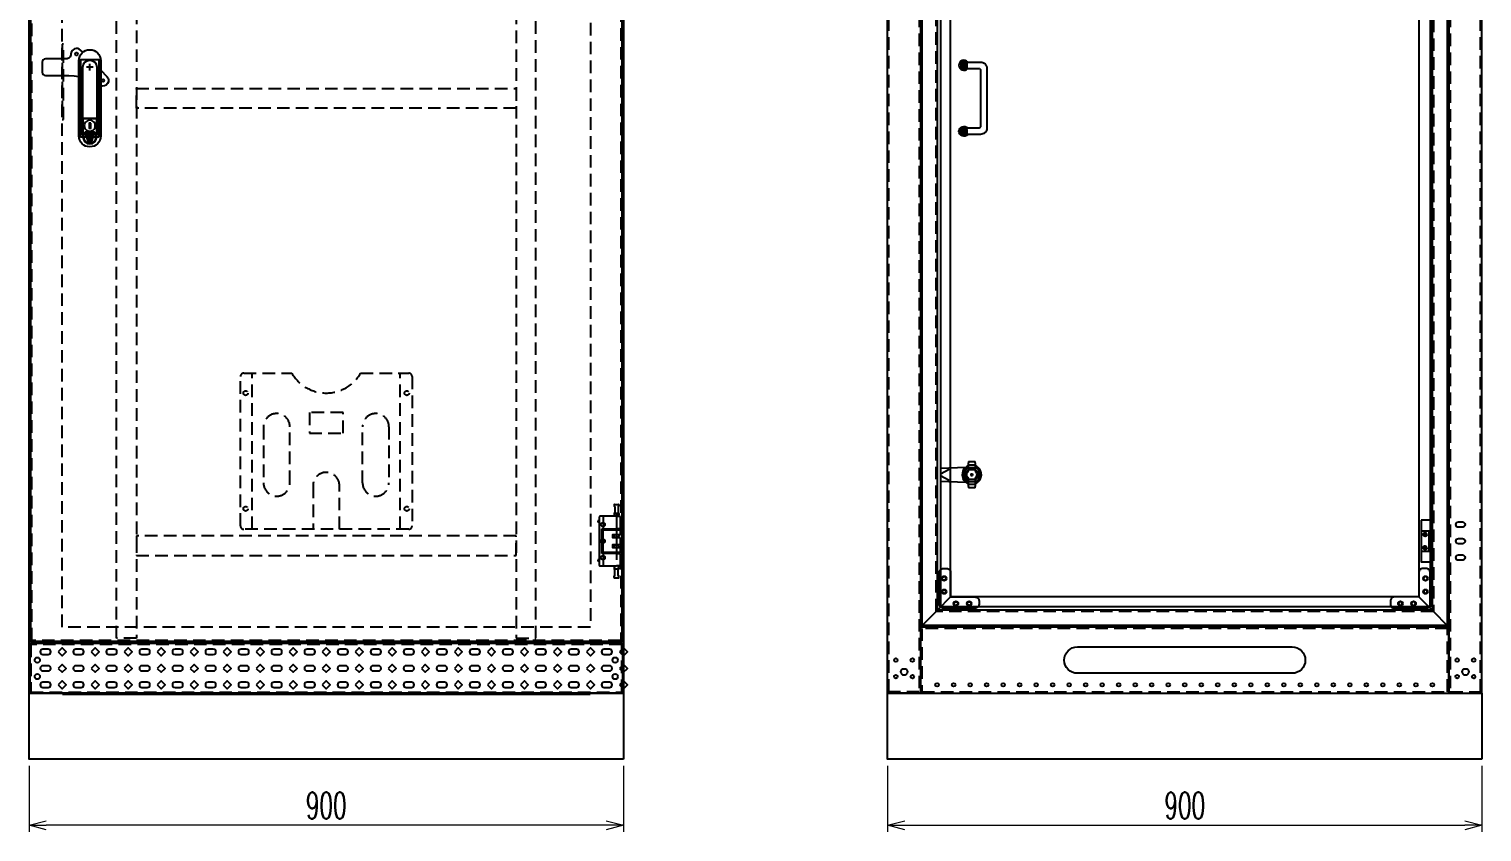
# Model space of a CAD drawing. Header units: millimetres. Extents: x 44190 to 77260, y -67199 to -50358.
# Drawn here: x 55022 to 57222, y -57655 to -56441 of the extents above; entities that cross this region are included whole.
import ezdxf

# ---------------------------------------------------------------- set-up
doc = ezdxf.new("R2010")
doc.units = ezdxf.units.MM
doc.header["$LTSCALE"] = 3
doc.linetypes.add('ACAD_ISO04W100', pattern=[30, 24, -3, 0, -3])
doc.linetypes.add('HIDDEN', pattern=[9.525, 6.35, -3.175])
doc.layers.add('@.DM. KÍCH THƯỚC', color=8, linetype='Continuous', transparency=0.2)
for name, color, linetype in [('@.DM. NÉT CHÍNH', 7, 'Continuous'), ('@.DM. NÉT ĐỤC', 2, 'Continuous'), ('@.DM. THIẾT BỊ', 7, 'Continuous'), ('@.VISIBLE', 7, 'Continuous'), ('Ann_green', 3, 'Continuous'), ('centerline', 6, 'ACAD_ISO04W100'), ('EQUIPMENT', 4, 'Continuous'), ('equipments', 2, 'Continuous')]:
    doc.layers.add(name, color=color, linetype=linetype)
doc.styles.add('Ann_w01', font='romans.shx', dxfattribs={"width": 0.6, "bigfont": 'chineset.shx'})
doc.dimstyles.new('Dim 01_SC20', dxfattribs={"dimscale": 20, "dimtxt": 2, "dimasz": 1.3, "dimexe": 0.5, "dimexo": 0.5, "dimgap": 0.5, "dimtad": 1, "dimdec": 1, "dimzin": 12, "dimdsep": 46, "dimtxsty": 'Ann_w01', "dimblk": 'OPEN30', "dimcen": 1.5, "dimclrd": 6, "dimclre": 6, "dimclrt": 3, "dimadec": 1, "dimazin": 3, "dimtm": 1e-09, "dimtfac": 1, "dimtdec": 1, "dimtix": 1, "dimtmove": 0, "dimatfit": 3, "dimldrblk": 'OPEN30', "dimfxl": 1, "dimtolj": 1, "dimlwd": 20, "dimlwe": 20, "dimarcsym": 0})

# ---------------------------------------------------------------- blocks, each defined once
blk = doc.blocks.new('HL011-1 Front')
at = {"layer": 'centerline'}
blk.add_line((20.5, 43.5), (20.5, -43.5), dxfattribs=at)
at = {"layer": 'EQUIPMENT', "color": 8}
for p, q in [((17, 55), (17, 53)), ((17.5, 55.5), (23.5, 55.5)), ((18, 52), (18, 42.5)), ((23, 52), (23, 42.5)), ((24, 55), (24, 53)), ((18, -52), (18, -42.5)), ((23, -52), (23, -42.5)), ((17, -55), (17, -53)), ((17.5, -55.5), (23.5, -55.5)), ((24, -55), (24, -53))]:
    blk.add_line(p, q, dxfattribs=at)
at = {"layer": 'EQUIPMENT'}
for p, q in [((-7.7, 30.5), (-7.7, 28.5)), ((-5.7, 30.5), (-7.7, 30.5)), ((-5.7, 28.5), (-7.7, 28.5)), ((-5.7, 36.5), (-5.7, -36.5)), ((1.5, 37.5), (-4.7, 37.5)), ((1, 19.5), (1, 36.5)), ((20.5, 37.5), (1.5, 37.5)), ((17, 42), (17, 40)), ((17.5, 42.5), (23.5, 42.5)), ((18, 39), (18, 37.5)), ((20.5, 37.5), (25.5, 37.5)), ((23, 39), (23, 37.5)), ((24, 42), (24, 40)), ((26.5, 19.5), (26.5, 36.5)), ((-1.9, -18.5), (-1.9, 18.5)), ((-1.9, 18.5), (0.4, 18.5)), ((0.4, 18.5), (20.5, 18.5)), ((5.6, 16.8), (5.6, 18.5)), ((15.9, 18.5), (15.9, 16.8)), ((15.9, 10), (15.9, 5)), ((17.5, 16.8), (17, 18.5)), ((17, 10), (17, 7.7)), ((18.4, 5.7), (17.1, 7.4)), ((22.2, 5.5), (18.8, 5.5)), ((25.5, 18.5), (20.5, 18.5)), ((22.6, 5.7), (23.9, 7.4)), ((23.5, 16.8), (24, 18.5)), ((24, 10), (24, 7.7)), ((0.4, -18.5), (-1.9, -18.5)), ((20.5, -18.5), (0.4, -18.5)), ((1, -36.5), (1, -19.5)), ((5.6, -18.5), (5.6, -16.8)), ((15.9, -5), (15.9, -10)), ((15.9, -16.8), (15.9, -18.5)), ((17, -7.7), (17, -10)), ((17.5, -16.8), (17, -18.5)), ((18.4, -5.7), (17.1, -7.4)), ((18.8, -5.5), (22.2, -5.5)), ((20.5, -18.5), (25.5, -18.5)), ((22.6, -5.7), (23.9, -7.4)), ((23.5, -16.8), (24, -18.5)), ((24, -7.7), (24, -10)), ((26.5, -36.5), (26.5, -19.5)), ((-7.7, -28.5), (-7.7, -30.5)), ((-5.7, -28.5), (-7.7, -28.5)), ((-5.7, -30.5), (-7.7, -30.5)), ((-4.7, -37.5), (1.5, -37.5)), ((1.5, -37.5), (20.5, -37.5)), ((17, -40), (17, -42)), ((23.5, -42.5), (17.5, -42.5)), ((18, -37.5), (18, -39)), ((25.5, -37.5), (20.5, -37.5)), ((23, -37.5), (23, -39)), ((24, -40), (24, -42))]:
    blk.add_line(p, q, dxfattribs=at)
at = {"layer": 'EQUIPMENT', "color": 8}
blk.add_lwpolyline([(26.5, 5), (15.2, 5), (15.2, 10), (26.5, 10), (26.5, 16.8), (-0.2, 16.8), (-0.2, -16.8), (26.5, -16.8), (26.5, -10), (15.2, -10), (15.2, -5), (26.5, -5)], close=True, dxfattribs=at)
for centre in [(0, 25), (0, 0), (0, -25)]:
    blk.add_circle(centre, 3, dxfattribs=at)
for centre, start, end in [((17.5, 55), 90, 180), ((17.5, 53), 180, 270), ((17.5, 52), 0, 90), ((23.5, 52), 90, 180), ((23.5, 55), 0, 90), ((23.5, 53), 270, 0), ((17.5, -53), 90, 180), ((17.5, -55), 180, 270), ((17.5, -52), 270, 0), ((23.5, -52), 180, 270), ((23.5, -53), 0, 90), ((23.5, -55), 270, 0)]:
    blk.add_arc(centre, 0.5, start, end, dxfattribs=at)
at = {"layer": 'EQUIPMENT'}
for centre, radius, start, end in [((-4.7, 36.5), 1, 90, 180), ((17.5, 42), 0.5, 90, 180), ((17.5, 40), 0.5, 180, 270), ((17.5, 39), 0.5, 0, 90), ((23.5, 39), 0.5, 90, 180), ((23.5, 42), 0.5, 0, 90), ((23.5, 40), 0.5, 270, 0), ((25.5, 36.5), 1, 0, 90), ((17.5, 7.7), 0.5, 180, 216.8699), ((18.8, 6), 0.5, 216.8699, 270), ((22.2, 6), 0.5, 270, 323.1301), ((23.5, 7.7), 0.5, 323.1301, 0), ((25.5, 19.5), 1, 270, 0), ((17.5, -7.7), 0.5, 143.1301, 180), ((18.8, -6), 0.5, 90, 143.1301), ((22.2, -6), 0.5, 36.8699, 90), ((23.5, -7.7), 0.5, 0, 36.8699), ((25.5, -19.5), 1, 0, 90), ((-4.7, -36.5), 1, 180, 270), ((17.5, -40), 0.5, 90, 180), ((17.5, -42), 0.5, 180, 270), ((17.5, -39), 0.5, 270, 0), ((23.5, -39), 0.5, 180, 270), ((23.5, -40), 0.5, 0, 90), ((23.5, -42), 0.5, 270, 0), ((25.5, -36.5), 1, 270, 0)]:
    blk.add_arc(centre, radius, start, end, dxfattribs=at)
for centre, start_param, end_param in [((1.5, 36.5), 3.141593, 4.712389), ((0.4, 19.5), 0, 1.570796), ((0.4, -19.5), 1.570796, 3.141593), ((1.5, -36.5), 4.712389, 6.283185)]:
    blk.add_ellipse(centre, major_axis=(0, -1), ratio=0.57735, start_param=start_param, end_param=end_param, dxfattribs=at)
blk = doc.blocks.new('_Open30')
at = {"color": 0, "linetype": 'ByBlock', "lineweight": -2}
for p, q in [((-1, 0.268), (0, 0)), ((0, 0), (-1, -0.268)), ((0, 0), (-1, 0))]:
    blk.add_line(p, q, dxfattribs=at)
blk = doc.blocks.new('*D248')
at = {"layer": '@.DM. KÍCH THƯỚC', "color": 6, "lineweight": 20, "transparency": 16777216}
for p, q in [((55022.4, -57555.2), (55022.4, -57655.2)), ((55922.4, -57555.2), (55922.4, -57655.2)), ((55896.4, -57645.2), (55048.4, -57645.2))]:
    blk.add_line(p, q, dxfattribs=at)
at = {"layer": 'Defpoints', "color": 0, "transparency": 16777216}
for p in [(55022.4, -57545.2), (55922.4, -57545.2), (55022.4, -57645.2)]:
    blk.add_point(p, dxfattribs=at)
at = {"layer": '@.DM. KÍCH THƯỚC', "color": 6, "lineweight": 20, "transparency": 16777216, "xscale": 26, "yscale": 26, "zscale": 26, "rotation": 180}
blk.add_blockref('_Open30', (55022.4, -57645.2), dxfattribs=at)
at = {"layer": '@.DM. KÍCH THƯỚC', "color": 6, "lineweight": 20, "transparency": 16777216, "xscale": 26, "yscale": 26, "zscale": 26}
blk.add_blockref('_Open30', (55922.4, -57645.2), dxfattribs=at)
at = {"layer": '@.DM. KÍCH THƯỚC', "color": 3, "transparency": 16777216, "insert": (55472.4, -57615.2), "char_height": 40, "attachment_point": 5, "style": 'Ann_w01'}
blk.add_mtext('\\A1;900', dxfattribs=at)
blk = doc.blocks.new('AB301-1-1G.2')
at = {"layer": 'centerline'}
blk.add_line((0, 42), (0, 52), dxfattribs=at)
blk.add_lwpolyline([(5, 47), (-5, 47)], dxfattribs=at)
at = {"layer": 'equipments', "color": 8}
for points in [[(-10.6, 69.6), (-14, 73, 0.668179), (-28.5, 67, -0.414214), (-36, 59.5), (-67, 59.5, 0.414214), (-72, 54.5), (-72, 39.5, 0.414214), (-67, 34.5), (-31.6, 34.5), (-23.5, 34.1), (-16.5, 33.2)], [(16.5, 42.5), (26, 33, -0.834025), (16.5, 19.3)]]:
    blk.add_lwpolyline(points, format="xyb", dxfattribs=at)
at = {"layer": 'equipments'}
for points in [[(16.5, 57), (16.5, -57, -1), (-16.5, -57), (-16.5, 57, -1)], [(-5.5, -51.2, 0.414214), (-9.5, -55.2), (-9.5, -58.8, 1), (9.5, -58.8), (9.5, -55.2, 0.414214), (5.5, -51.2)]]:
    blk.add_lwpolyline(points, format="xyb", close=True, dxfattribs=at)
at = {"layer": 'equipments', "color": 8}
blk.add_lwpolyline([(13.5, -58.8), (-13.5, -58.8), (-13.5, 58.8), (13.5, 58.8)], close=True, dxfattribs=at)
at = {"layer": 'equipments'}
for points in [[(10.5, -54.9), (11, -54.9), (11, 47, 1), (-11, 47), (-11, -54.9), (-10.5, -54.9)], [(-10.5, -30.7), (-10.5, 47, -1), (10.5, 47), (10.5, -30.7)], [(-10.5, -31), (-10.5, -58.5, 1), (10.5, -58.5), (10.5, -31)]]:
    blk.add_lwpolyline(points, format="xyb", dxfattribs=at)
for points in [[(10.4, -30.7), (-10.4, -30.7)], [(10.4, -31), (-10.4, -31)], [(8.3, -41.4), (8.2, -39.5), (7.6, -37.8), (6.6, -36.2), (5.3, -34.9), (3.6, -33.9), (1.9, -33.3), (0, -33), (-1.9, -33.3), (-3.6, -33.9), (-5.2, -34.9), (-6.5, -36.2), (-7.5, -37.8), (-8.1, -39.5), (-8.3, -41.4), (-8.1, -43.2), (-7.5, -45), (-6.5, -46.6), (-5.2, -48), (-3.6, -48.9), (-1.9, -49.6), (0, -49.7), (1.9, -49.6), (3.6, -48.9), (5.3, -48), (6.6, -46.6), (7.6, -45), (8.2, -43.2), (8.3, -41.4)], [(-6.8, -54.3), (6.9, -54.3)], [(-6.5, -55.2), (6.6, -55.2)], [(-6.2, -56.1), (6.2, -56.1)], [(-5.9, -56.9), (5.9, -56.9)], [(-5.6, -57.8), (5.7, -57.8)], [(-5.3, -58.7), (5.4, -58.7)], [(-5, -59.6), (5, -59.6)], [(-4.7, -60.5), (4.8, -60.5)], [(-4.4, -61.3), (4.5, -61.3)], [(-4.2, -62.2), (4.2, -62.2)], [(-3.8, -63.1), (3.8, -63.1)], [(-3.5, -64), (3.6, -64)], [(-3.2, -64.8), (3.3, -64.8)], [(-3, -65.7), (3, -65.7)]]:
    blk.add_lwpolyline(points, dxfattribs=at)
for points in [[(1.3, -37.8), (-1.2, -37.8), (-1.2, -45.4), (1.3, -45.4)], [(7.1, -53.4), (-7.1, -53.4), (-2.6, -66.6), (2.7, -66.6)]]:
    blk.add_lwpolyline(points, close=True, dxfattribs=at)
at = {"layer": 'equipments', "color": 8}
for centre in [(-20, 67), (20, 27)]:
    blk.add_circle(centre, 2.05, dxfattribs=at)
blk = doc.blocks.new('A$C9bc63bcc')
at = {"layer": 'Ann_green', "color": 8, "linetype": 'HIDDEN'}
for p, q in [((18, 0), (18, 236)), ((242, 0), (242, 236))]:
    blk.add_line(p, q, dxfattribs=at)
for points in [[(260, 231), (260, 5, -0.414214), (255, 0), (5, 0, -0.414214), (0, 5), (0, 231, -0.414214), (5, 236), (78, 236, 0.57735), (182, 236), (255, 236, -0.414214)], [(55, 50), (55, 50, 0.414214), (75, 70), (75, 155, 0.414214), (55, 175), (55, 175, 0.414214), (35, 155), (35, 70, 0.414214)], [(205, 50), (205, 50, -0.414214), (185, 70), (185, 155, -0.414214), (205, 175), (205, 175, -0.414214), (225, 155), (225, 70, -0.414214)]]:
    blk.add_lwpolyline(points, format="xyb", close=True, dxfattribs=at)
blk.add_lwpolyline([(104.5, 145.5), (155.5, 145.5), (155.5, 176.5), (104.5, 176.5)], close=True, dxfattribs=at)
blk.add_lwpolyline([(150, 0), (150, 66, 1), (110, 66), (110, 0)], format="xyb", dxfattribs=at)
for centre in [(8, 206), (252, 206), (8, 31), (252, 31)]:
    blk.add_circle(centre, 3.5, dxfattribs=at)
blk = doc.blocks.new('*D250')
at = {"layer": '@.DM. KÍCH THƯỚC', "color": 6, "lineweight": 20, "transparency": 16777216}
for p, q in [((56322.4, -57555.2), (56322.4, -57655.2)), ((57222.4, -57555.2), (57222.4, -57655.2)), ((56348.4, -57645.2), (57196.4, -57645.2))]:
    blk.add_line(p, q, dxfattribs=at)
at = {"layer": 'Defpoints', "color": 0, "transparency": 16777216}
for p in [(56322.4, -57545.2), (57222.4, -57545.2), (57222.4, -57645.2)]:
    blk.add_point(p, dxfattribs=at)
at = {"layer": '@.DM. KÍCH THƯỚC', "color": 6, "lineweight": 20, "transparency": 16777216, "xscale": 26, "yscale": 26, "zscale": 26, "rotation": 180}
blk.add_blockref('_Open30', (56322.4, -57645.2), dxfattribs=at)
at = {"layer": '@.DM. KÍCH THƯỚC', "color": 6, "lineweight": 20, "transparency": 16777216, "xscale": 26, "yscale": 26, "zscale": 26}
blk.add_blockref('_Open30', (57222.4, -57645.2), dxfattribs=at)
at = {"layer": '@.DM. KÍCH THƯỚC', "color": 3, "transparency": 16777216, "insert": (56772.4, -57615.2), "char_height": 40, "attachment_point": 5, "style": 'Ann_w01'}
blk.add_mtext('\\A1;900', dxfattribs=at)
blk = doc.blocks.new('HL012 C')
at = {"color": 6, "linetype": 'Continuous'}
for p, q in [((7, 10), (14, 10)), ((10.5, 13.5), (10.5, 6.5)), ((7, -10), (14, -10)), ((10.5, -6.5), (10.5, -13.5))]:
    blk.add_line(p, q, dxfattribs=at)
at = {"layer": 'centerline'}
for p, q in [((1, 24.2), (-1, 24.2)), ((1, -24.3), (-1, -24.3))]:
    blk.add_line(p, q, dxfattribs=at)
at = {"layer": 'equipments'}
blk.add_lwpolyline([(16.5, 31.5), (16.5, -31.5), (0, -31.5), (0, 31.5)], close=True, dxfattribs=at)
blk.add_lwpolyline([(16.5, -15), (4.5, -15), (4.5, 15), (16.5, 15)], dxfattribs=at)
for centre in [(10.5, 10), (10.5, -10)]:
    blk.add_circle(centre, 2.5, dxfattribs=at)
at = {"layer": 'equipments', "color": 8}
for centre in [(10.5, 10), (10.5, -10)]:
    blk.add_arc(centre, 3, 180, 90, dxfattribs=at)
blk = doc.blocks.new('A$C0080c299')
at = {"layer": '@.DM. NÉT CHÍNH', "color": 1}
blk.add_lwpolyline([(17, 17), (54, 17, -0.414214), (60, 11), (60, 6, -0.414214), (54, 0), (6, 0, -0.414214), (0, 6), (0, 54, -0.414214), (6, 60), (11, 60, -0.414214), (17, 54)], format="xyb", close=True, dxfattribs=at)
at = {"layer": '@.DM. NÉT ĐỤC', "color": 1}
for centre in [(7, 45), (7, 25), (25, 7), (45, 7)]:
    blk.add_circle(centre, 2.7, dxfattribs=at)
blk = doc.blocks.new('MS722')
at = {"layer": '@.DM. THIẾT BỊ', "color": 4}
for p, q in [((-5, 37.8), (-5, 39.5)), ((5, 39.5), (-5, 39.5)), ((-5, 37.8), (-5, 27.2)), ((-5, 27.2), (-5, 25.3)), ((5, 27.2), (-5, 27.2)), ((5, 39.5), (5, 37.8)), ((5, 27.2), (5, 37.8)), ((5, 25.3), (5, 27.2)), ((-5, 14.2), (-5, 12.2)), ((-5, 12.2), (-5, 1.7)), ((-5, 12.2), (5, 12.2)), ((-5, 0), (-5, 1.7)), ((-5, 0), (5, 0)), ((5, 12.2), (5, 14.2)), ((5, 1.7), (5, 12.2)), ((5, 1.7), (5, 0))]:
    blk.add_line(p, q, dxfattribs=at)
for radius, start, end in [(12.5, 113.5782, 246.4218), (7.5, 131.8103, 228.1897), (12.5, 293.5782, 66.4218), (7.5, 311.8103, 48.1897)]:
    blk.add_arc((0, 19.8), radius, start, end, dxfattribs=at)
at = {"layer": '@.DM. THIẾT BỊ', "color": 9}
for start, end in [(121.7569, 238.2431), (301.7569, 58.2431)]:
    blk.add_arc((0, 19.8), 9.5, start, end, dxfattribs=at)
blk = doc.blocks.new('KTRONG')
at = {"layer": '@.DM. THIẾT BỊ', "color": 8}
for p, q in [((-47.5, 10), (-8.9, 11.5)), ((-47.5, -10), (-47.5, 10)), ((-47.5, 1.4), (-34.1, 8.1)), ((-47.5, -1.4), (-34.1, -8.1)), ((-47.5, -10), (-8.9, -11.5))]:
    blk.add_line(p, q, dxfattribs=at)
at = {"layer": '@.DM. THIẾT BỊ', "color": 1, "ltscale": 10}
blk.add_line((0, 2.5), (0, -2.5), dxfattribs=at)
at = {"layer": '@.DM. THIẾT BỊ', "color": 8}
blk.add_lwpolyline([(10.5, 7.5), (10.5, -7.5, -0.414214), (7.5, -10.5), (-7.5, -10.5, -0.414214), (-10.5, -7.5), (-10.5, 7.5, -0.414214), (-7.5, 10.5), (7.5, 10.5, -0.414214)], format="xyb", close=True, dxfattribs=at)
at = {"layer": '@.DM. THIẾT BỊ', "color": 1, "ltscale": 10}
blk.add_lwpolyline([(2.5, 0), (-2.5, 0)], dxfattribs=at)
at = {"layer": '@.DM. THIẾT BỊ', "color": 8}
blk.add_circle((0, 0), 14.5, dxfattribs=at)
blk.add_blockref('MS722', (0, -19.8), dxfattribs=at)
blk = doc.blocks.new('PL004-2')
at = {"layer": 'Ann_green'}
for centre in [(0, 50), (0, -50)]:
    blk.add_circle(centre, 5.25, dxfattribs=at)
at = {"layer": 'equipments'}
for p, q in [((-1.5, 54.8), (-1.5, 45.2)), ((-1, 54.9), (-1, 53.4)), ((-1, 46.6), (-1, 45.1)), ((1, 54.9), (1, 53.4)), ((1, 46.6), (1, 45.1)), ((1.5, 54.8), (1.5, 45.2)), ((3, 54), (3, 46)), ((-1.5, -45.2), (-1.5, -54.8)), ((-1, -45.1), (-1, -46.6)), ((-1, -53.4), (-1, -54.9)), ((1, -45.1), (1, -46.6)), ((1, -53.4), (1, -54.9)), ((1.5, -45.2), (1.5, -54.8)), ((3, -46), (3, -54))]:
    blk.add_line(p, q, dxfattribs=at)
for points in [[(-1.5, 54.8), (-25.3, 54.8, 0.414214), (-34.8, 45.2), (-34.8, -45.3, 0.414214), (-25.3, -54.7), (-5.8, -54.7)], [(-1.5, 45.2), (-22.3, 45.2, 0.414214), (-25.3, 42.2), (-25.3, -42.2, 0.414214), (-22.3, -45.3), (-5.8, -45.3), (-1.6, -45.3, -1.381316), (-1.6, -54.7), (-5.8, -54.7, 2.800862), (-5.8, -45.3)]]:
    blk.add_lwpolyline(points, format="xyb", dxfattribs=at)
blk.add_lwpolyline([(-5.8, 45.2), (-1.6, 45.2, 1.381316), (-1.6, 54.8), (-5.8, 54.8, -2.800862)], format="xyb", close=True, dxfattribs=at)
for centre, start, end in [((0, 54.5), 189.0974, 351.2712), ((0, 45.5), 8.7288, 170.9026), ((0, -45.5), 189.0974, 351.2712), ((0, -54.5), 8.7288, 170.9026)]:
    blk.add_arc(centre, 1.52, start, end, dxfattribs=at)

msp = doc.modelspace()

# ---------------------------------------------------------------- linework, layer by layer
msp.add_lwpolyline([(57222.41, -57545.24), (56322.41, -57545.24), (56322.41, -57445.24), (57222.41, -57445.24)], close=True)
at = {"layer": '@.DM. NÉT CHÍNH'}
msp.add_line((55871.91, -57447.24), (55072.91, -57447.24), dxfattribs=at)
for points in [[(55022.41, -55645.24), (55922.41, -55645.24), (55922.41, -57445.24), (55022.41, -57445.24)], [(56372.41, -55645.24), (56372.41, -57445.24), (56322.41, -57445.24), (56322.41, -55645.24)], [(57172.41, -55645.24), (57172.41, -57445.24), (57222.41, -57445.24), (57222.41, -55645.24)], [(56372.41, -57445.24), (57172.41, -57445.24), (57172.41, -57345.24), (56372.41, -57345.24)]]:
    msp.add_lwpolyline(points, close=True, dxfattribs=at)
at = {"layer": '@.DM. NÉT CHÍNH', "linetype": 'HIDDEN'}
for points in [[(56370.41, -55647.24), (56370.41, -57443.24), (56324.41, -57443.24), (56324.41, -55647.24)], [(57174.41, -55647.24), (57174.41, -57443.24), (57220.41, -57443.24), (57220.41, -55647.24)], [(56374.41, -57443.24), (57170.41, -57443.24), (57170.41, -57347.24), (56374.41, -57347.24)]]:
    msp.add_lwpolyline(points, close=True, dxfattribs=at)
at = {"layer": '@.DM. NÉT CHÍNH', "color": 4}
for points in [[(55024.91, -55723.24), (55919.91, -55723.24), (55919.91, -57367.24), (55024.91, -57367.24)], [(56402.91, -55775.74), (57143.91, -55775.74), (57143.91, -57314.74), (56402.91, -57314.74)]]:
    msp.add_lwpolyline(points, close=True, dxfattribs=at)
at = {"layer": '@.DM. NÉT CHÍNH', "color": 4, "linetype": 'HIDDEN'}
msp.add_lwpolyline([(55026.41, -55724.74), (55918.41, -55724.74), (55918.41, -57365.74), (55026.41, -57365.74)], close=True, dxfattribs=at)
at = {"layer": '@.DM. NÉT CHÍNH', "color": 8, "linetype": 'HIDDEN'}
for points in [[(55072.41, -55745.24), (55872.41, -55745.24), (55872.41, -57345.24), (55072.41, -57345.24)], [(55154.91, -55728.24), (55184.91, -55728.24), (55184.91, -57362.24), (55154.91, -57362.24)], [(55789.91, -55728.24), (55759.91, -55728.24), (55759.91, -57362.24), (55789.91, -57362.24)], [(55072.41, -56577.24), (55074.41, -56577.24), (55074.41, -56463.24), (55072.41, -56463.24)], [(55759.91, -56530.24), (55759.91, -56560.24), (55184.91, -56560.24), (55184.91, -56530.24)], [(55759.91, -57237.24), (55759.91, -57207.24), (55184.91, -57207.24), (55184.91, -57237.24)]]:
    msp.add_lwpolyline(points, close=True, dxfattribs=at)
at = {"layer": '@.DM. NÉT CHÍNH', "color": 6}
for points in [[(57171.91, -57344.74), (56372.91, -57344.74), (56372.91, -55745.74), (57171.91, -55745.74)], [(57169.91, -57342.74), (56374.91, -57342.74), (56374.91, -55747.74), (57169.91, -55747.74)], [(56397.91, -55770.74), (57146.91, -55770.74), (57146.91, -57319.74), (56397.91, -57319.74)], [(56417.91, -55790.74), (57126.91, -55790.74), (57126.91, -57299.74), (56417.91, -57299.74)]]:
    msp.add_lwpolyline(points, close=True, dxfattribs=at)
at = {"layer": '@.DM. NÉT CHÍNH', "color": 6, "linetype": 'HIDDEN'}
msp.add_lwpolyline([(56395.91, -55768.74), (57148.91, -55768.74), (57148.91, -57321.74), (56395.91, -57321.74)], close=True, dxfattribs=at)
at = {"layer": '@.DM. NÉT CHÍNH', "color": 6}
for points in [[(56417.91, -57299.74), (56397.91, -57319.74), (56395.91, -57319.74), (56395.91, -57321.74), (56374.91, -57342.74), (56374.91, -57344.74)], [(57126.91, -57299.74), (57146.91, -57319.74), (57148.91, -57319.74), (57148.91, -57321.74), (57169.91, -57342.74), (57169.91, -57344.74)]]:
    msp.add_lwpolyline(points, dxfattribs=at)
at = {"layer": '@.DM. NÉT CHÍNH', "color": 1}
for points in [[(55023.41, -57445.24), (55921.41, -57445.24), (55921.41, -57370.24), (55023.41, -57370.24)], [(55066.41, -57382.74), (55072.41, -57388.74), (55078.41, -57382.74), (55072.41, -57376.74)], [(55116.41, -57382.74), (55122.41, -57388.74), (55128.41, -57382.74), (55122.41, -57376.74)], [(55166.41, -57382.74), (55172.41, -57388.74), (55178.41, -57382.74), (55172.41, -57376.74)], [(55216.41, -57382.74), (55222.41, -57388.74), (55228.41, -57382.74), (55222.41, -57376.74)], [(55266.41, -57382.74), (55272.41, -57388.74), (55278.41, -57382.74), (55272.41, -57376.74)], [(55316.41, -57382.74), (55322.41, -57388.74), (55328.41, -57382.74), (55322.41, -57376.74)], [(55366.41, -57382.74), (55372.41, -57388.74), (55378.41, -57382.74), (55372.41, -57376.74)], [(55416.41, -57382.74), (55422.41, -57388.74), (55428.41, -57382.74), (55422.41, -57376.74)], [(55466.41, -57382.74), (55472.41, -57388.74), (55478.41, -57382.74), (55472.41, -57376.74)], [(55516.41, -57382.74), (55522.41, -57388.74), (55528.41, -57382.74), (55522.41, -57376.74)], [(55566.41, -57382.74), (55572.41, -57388.74), (55578.41, -57382.74), (55572.41, -57376.74)], [(55616.41, -57382.74), (55622.41, -57388.74), (55628.41, -57382.74), (55622.41, -57376.74)], [(55666.41, -57382.74), (55672.41, -57388.74), (55678.41, -57382.74), (55672.41, -57376.74)], [(55716.41, -57382.74), (55722.41, -57388.74), (55728.41, -57382.74), (55722.41, -57376.74)], [(55766.41, -57382.74), (55772.41, -57388.74), (55778.41, -57382.74), (55772.41, -57376.74)], [(55816.41, -57382.74), (55822.41, -57388.74), (55828.41, -57382.74), (55822.41, -57376.74)], [(55866.41, -57382.74), (55872.41, -57388.74), (55878.41, -57382.74), (55872.41, -57376.74)], [(55916.41, -57382.74), (55922.41, -57388.74), (55928.41, -57382.74), (55922.41, -57376.74)], [(55066.41, -57407.74), (55072.41, -57413.74), (55078.41, -57407.74), (55072.41, -57401.74)], [(55116.41, -57407.74), (55122.41, -57413.74), (55128.41, -57407.74), (55122.41, -57401.74)], [(55166.41, -57407.74), (55172.41, -57413.74), (55178.41, -57407.74), (55172.41, -57401.74)], [(55216.41, -57407.74), (55222.41, -57413.74), (55228.41, -57407.74), (55222.41, -57401.74)], [(55266.41, -57407.74), (55272.41, -57413.74), (55278.41, -57407.74), (55272.41, -57401.74)], [(55316.41, -57407.74), (55322.41, -57413.74), (55328.41, -57407.74), (55322.41, -57401.74)], [(55366.41, -57407.74), (55372.41, -57413.74), (55378.41, -57407.74), (55372.41, -57401.74)], [(55416.41, -57407.74), (55422.41, -57413.74), (55428.41, -57407.74), (55422.41, -57401.74)], [(55466.41, -57407.74), (55472.41, -57413.74), (55478.41, -57407.74), (55472.41, -57401.74)], [(55516.41, -57407.74), (55522.41, -57413.74), (55528.41, -57407.74), (55522.41, -57401.74)], [(55566.41, -57407.74), (55572.41, -57413.74), (55578.41, -57407.74), (55572.41, -57401.74)], [(55616.41, -57407.74), (55622.41, -57413.74), (55628.41, -57407.74), (55622.41, -57401.74)], [(55666.41, -57407.74), (55672.41, -57413.74), (55678.41, -57407.74), (55672.41, -57401.74)], [(55716.41, -57407.74), (55722.41, -57413.74), (55728.41, -57407.74), (55722.41, -57401.74)], [(55766.41, -57407.74), (55772.41, -57413.74), (55778.41, -57407.74), (55772.41, -57401.74)], [(55816.41, -57407.74), (55822.41, -57413.74), (55828.41, -57407.74), (55822.41, -57401.74)], [(55866.41, -57407.74), (55872.41, -57413.74), (55878.41, -57407.74), (55872.41, -57401.74)], [(55916.41, -57407.74), (55922.41, -57413.74), (55928.41, -57407.74), (55922.41, -57401.74)], [(55066.41, -57432.74), (55072.41, -57438.74), (55078.41, -57432.74), (55072.41, -57426.74)], [(55116.41, -57432.74), (55122.41, -57438.74), (55128.41, -57432.74), (55122.41, -57426.74)], [(55166.41, -57432.74), (55172.41, -57438.74), (55178.41, -57432.74), (55172.41, -57426.74)], [(55216.41, -57432.74), (55222.41, -57438.74), (55228.41, -57432.74), (55222.41, -57426.74)], [(55266.41, -57432.74), (55272.41, -57438.74), (55278.41, -57432.74), (55272.41, -57426.74)], [(55316.41, -57432.74), (55322.41, -57438.74), (55328.41, -57432.74), (55322.41, -57426.74)], [(55366.41, -57432.74), (55372.41, -57438.74), (55378.41, -57432.74), (55372.41, -57426.74)], [(55416.41, -57432.74), (55422.41, -57438.74), (55428.41, -57432.74), (55422.41, -57426.74)], [(55466.41, -57432.74), (55472.41, -57438.74), (55478.41, -57432.74), (55472.41, -57426.74)], [(55516.41, -57432.74), (55522.41, -57438.74), (55528.41, -57432.74), (55522.41, -57426.74)], [(55566.41, -57432.74), (55572.41, -57438.74), (55578.41, -57432.74), (55572.41, -57426.74)], [(55616.41, -57432.74), (55622.41, -57438.74), (55628.41, -57432.74), (55622.41, -57426.74)], [(55666.41, -57432.74), (55672.41, -57438.74), (55678.41, -57432.74), (55672.41, -57426.74)], [(55716.41, -57432.74), (55722.41, -57438.74), (55728.41, -57432.74), (55722.41, -57426.74)], [(55766.41, -57432.74), (55772.41, -57438.74), (55778.41, -57432.74), (55772.41, -57426.74)], [(55816.41, -57432.74), (55822.41, -57438.74), (55828.41, -57432.74), (55822.41, -57426.74)], [(55866.41, -57432.74), (55872.41, -57438.74), (55878.41, -57432.74), (55872.41, -57426.74)], [(55916.41, -57432.74), (55922.41, -57438.74), (55928.41, -57432.74), (55922.41, -57426.74)]]:
    msp.add_lwpolyline(points, close=True, dxfattribs=at)
at = {"layer": '@.DM. NÉT CHÍNH', "color": 1, "linetype": 'HIDDEN'}
msp.add_lwpolyline([(55024.91, -57443.74), (55919.91, -57443.74), (55919.91, -57371.74), (55024.91, -57371.74)], close=True, dxfattribs=at)
at = {"layer": '@.DM. NÉT CHÍNH', "color": 1}
for points in [[(55051.41, -57378.74), (55043.41, -57378.74, 1), (55043.41, -57386.74), (55051.41, -57386.74, 1)], [(55101.41, -57378.74), (55093.41, -57378.74, 1), (55093.41, -57386.74), (55101.41, -57386.74, 1)], [(55151.41, -57378.74), (55143.41, -57378.74, 1), (55143.41, -57386.74), (55151.41, -57386.74, 1)], [(55201.41, -57378.74), (55193.41, -57378.74, 1), (55193.41, -57386.74), (55201.41, -57386.74, 1)], [(55251.41, -57378.74), (55243.41, -57378.74, 1), (55243.41, -57386.74), (55251.41, -57386.74, 1)], [(55301.41, -57378.74), (55293.41, -57378.74, 1), (55293.41, -57386.74), (55301.41, -57386.74, 1)], [(55351.41, -57378.74), (55343.41, -57378.74, 1), (55343.41, -57386.74), (55351.41, -57386.74, 1)], [(55401.41, -57378.74), (55393.41, -57378.74, 1), (55393.41, -57386.74), (55401.41, -57386.74, 1)], [(55451.41, -57378.74), (55443.41, -57378.74, 1), (55443.41, -57386.74), (55451.41, -57386.74, 1)], [(55501.41, -57378.74), (55493.41, -57378.74, 1), (55493.41, -57386.74), (55501.41, -57386.74, 1)], [(55551.41, -57378.74), (55543.41, -57378.74, 1), (55543.41, -57386.74), (55551.41, -57386.74, 1)], [(55601.41, -57378.74), (55593.41, -57378.74, 1), (55593.41, -57386.74), (55601.41, -57386.74, 1)], [(55651.41, -57378.74), (55643.41, -57378.74, 1), (55643.41, -57386.74), (55651.41, -57386.74, 1)], [(55701.41, -57378.74), (55693.41, -57378.74, 1), (55693.41, -57386.74), (55701.41, -57386.74, 1)], [(55751.41, -57378.74), (55743.41, -57378.74, 1), (55743.41, -57386.74), (55751.41, -57386.74, 1)], [(55801.41, -57378.74), (55793.41, -57378.74, 1), (55793.41, -57386.74), (55801.41, -57386.74, 1)], [(55851.41, -57378.74), (55843.41, -57378.74, 1), (55843.41, -57386.74), (55851.41, -57386.74, 1)], [(55901.41, -57378.74), (55893.41, -57378.74, 1), (55893.41, -57386.74), (55901.41, -57386.74, 1)], [(55901.41, -57378.74), (55893.41, -57378.74, 1), (55893.41, -57386.74), (55901.41, -57386.74, 1)], [(55051.41, -57403.74), (55043.41, -57403.74, 1), (55043.41, -57411.74), (55051.41, -57411.74, 1)], [(55101.41, -57403.74), (55093.41, -57403.74, 1), (55093.41, -57411.74), (55101.41, -57411.74, 1)], [(55151.41, -57403.74), (55143.41, -57403.74, 1), (55143.41, -57411.74), (55151.41, -57411.74, 1)], [(55201.41, -57403.74), (55193.41, -57403.74, 1), (55193.41, -57411.74), (55201.41, -57411.74, 1)], [(55251.41, -57403.74), (55243.41, -57403.74, 1), (55243.41, -57411.74), (55251.41, -57411.74, 1)], [(55301.41, -57403.74), (55293.41, -57403.74, 1), (55293.41, -57411.74), (55301.41, -57411.74, 1)], [(55351.41, -57403.74), (55343.41, -57403.74, 1), (55343.41, -57411.74), (55351.41, -57411.74, 1)], [(55401.41, -57403.74), (55393.41, -57403.74, 1), (55393.41, -57411.74), (55401.41, -57411.74, 1)], [(55451.41, -57403.74), (55443.41, -57403.74, 1), (55443.41, -57411.74), (55451.41, -57411.74, 1)], [(55501.41, -57403.74), (55493.41, -57403.74, 1), (55493.41, -57411.74), (55501.41, -57411.74, 1)], [(55551.41, -57403.74), (55543.41, -57403.74, 1), (55543.41, -57411.74), (55551.41, -57411.74, 1)], [(55601.41, -57403.74), (55593.41, -57403.74, 1), (55593.41, -57411.74), (55601.41, -57411.74, 1)], [(55651.41, -57403.74), (55643.41, -57403.74, 1), (55643.41, -57411.74), (55651.41, -57411.74, 1)], [(55701.41, -57403.74), (55693.41, -57403.74, 1), (55693.41, -57411.74), (55701.41, -57411.74, 1)], [(55751.41, -57403.74), (55743.41, -57403.74, 1), (55743.41, -57411.74), (55751.41, -57411.74, 1)], [(55801.41, -57403.74), (55793.41, -57403.74, 1), (55793.41, -57411.74), (55801.41, -57411.74, 1)], [(55851.41, -57403.74), (55843.41, -57403.74, 1), (55843.41, -57411.74), (55851.41, -57411.74, 1)], [(55901.41, -57403.74), (55893.41, -57403.74, 1), (55893.41, -57411.74), (55901.41, -57411.74, 1)], [(55901.41, -57403.74), (55893.41, -57403.74, 1), (55893.41, -57411.74), (55901.41, -57411.74, 1)], [(55051.41, -57428.74), (55043.41, -57428.74, 1), (55043.41, -57436.74), (55051.41, -57436.74, 1)], [(55101.41, -57428.74), (55093.41, -57428.74, 1), (55093.41, -57436.74), (55101.41, -57436.74, 1)], [(55151.41, -57428.74), (55143.41, -57428.74, 1), (55143.41, -57436.74), (55151.41, -57436.74, 1)], [(55201.41, -57428.74), (55193.41, -57428.74, 1), (55193.41, -57436.74), (55201.41, -57436.74, 1)], [(55251.41, -57428.74), (55243.41, -57428.74, 1), (55243.41, -57436.74), (55251.41, -57436.74, 1)], [(55301.41, -57428.74), (55293.41, -57428.74, 1), (55293.41, -57436.74), (55301.41, -57436.74, 1)], [(55351.41, -57428.74), (55343.41, -57428.74, 1), (55343.41, -57436.74), (55351.41, -57436.74, 1)], [(55401.41, -57428.74), (55393.41, -57428.74, 1), (55393.41, -57436.74), (55401.41, -57436.74, 1)], [(55451.41, -57428.74), (55443.41, -57428.74, 1), (55443.41, -57436.74), (55451.41, -57436.74, 1)], [(55501.41, -57428.74), (55493.41, -57428.74, 1), (55493.41, -57436.74), (55501.41, -57436.74, 1)], [(55551.41, -57428.74), (55543.41, -57428.74, 1), (55543.41, -57436.74), (55551.41, -57436.74, 1)], [(55601.41, -57428.74), (55593.41, -57428.74, 1), (55593.41, -57436.74), (55601.41, -57436.74, 1)], [(55651.41, -57428.74), (55643.41, -57428.74, 1), (55643.41, -57436.74), (55651.41, -57436.74, 1)], [(55701.41, -57428.74), (55693.41, -57428.74, 1), (55693.41, -57436.74), (55701.41, -57436.74, 1)], [(55751.41, -57428.74), (55743.41, -57428.74, 1), (55743.41, -57436.74), (55751.41, -57436.74, 1)], [(55801.41, -57428.74), (55793.41, -57428.74, 1), (55793.41, -57436.74), (55801.41, -57436.74, 1)], [(55851.41, -57428.74), (55843.41, -57428.74, 1), (55843.41, -57436.74), (55851.41, -57436.74, 1)], [(55901.41, -57428.74), (55893.41, -57428.74, 1), (55893.41, -57436.74), (55901.41, -57436.74, 1)], [(55901.41, -57428.74), (55893.41, -57428.74, 1), (55893.41, -57436.74), (55901.41, -57436.74, 1)]]:
    msp.add_lwpolyline(points, format="xyb", close=True, dxfattribs=at)
at = {"layer": '@.DM. NÉT CHÍNH', "color": 6}
for centre in [(56407.91, -57271.74), (57136.91, -57271.74), (56407.91, -57291.74), (56425.91, -57309.74), (56445.91, -57309.74), (57098.91, -57309.74), (57118.91, -57309.74), (57136.91, -57291.74)]:
    msp.add_circle(centre, 3.5, dxfattribs=at)
at = {"layer": '@.DM. NÉT CHÍNH', "color": 1}
for centre in [(55034.91, -57395.24), (55909.91, -57395.24), (55034.91, -57420.24), (55909.91, -57420.24)]:
    msp.add_circle(centre, 4, dxfattribs=at)
at = {"layer": '@.DM. NÉT CHÍNH'}
for centre, radius in [((56334.91, -57395.24), 2.7), ((56359.91, -57395.24), 2.7), ((57184.91, -57395.24), 2.7), ((57209.91, -57395.24), 2.7), ((56334.91, -57420.24), 2.7), ((56347.41, -57413.24), 5), ((56359.91, -57420.24), 2.7), ((57184.91, -57420.24), 2.7), ((57197.41, -57413.24), 5), ((57209.91, -57420.24), 2.7)]:
    msp.add_circle(centre, radius, dxfattribs=at)
at = {"layer": '@.DM. NÉT ĐỤC'}
for points in [[(57186.91, -57186.24), (57192.91, -57186.24, -1), (57192.91, -57194.24), (57186.91, -57194.24, -1)], [(57186.91, -57211.24), (57192.91, -57211.24, -1), (57192.91, -57219.24), (57186.91, -57219.24, -1)], [(57186.91, -57236.24), (57192.91, -57236.24, -1), (57192.91, -57244.24), (57186.91, -57244.24, -1)], [(56934.91, -57415.24), (56609.91, -57415.24, -1), (56609.91, -57375.24), (56934.91, -57375.24, -1)]]:
    msp.add_lwpolyline(points, format="xyb", close=True, dxfattribs=at)
for centre in [(56397.41, -57432.74), (56422.41, -57432.74), (56447.41, -57432.74), (56472.41, -57432.74), (56497.41, -57432.74), (56522.41, -57432.74), (56547.41, -57432.74), (56572.41, -57432.74), (56597.41, -57432.74), (56622.41, -57432.74), (56647.41, -57432.74), (56672.41, -57432.74), (56697.41, -57432.74), (56722.41, -57432.74), (56747.41, -57432.74), (56772.41, -57432.74), (56797.41, -57432.74), (56822.41, -57432.74), (56847.41, -57432.74), (56872.41, -57432.74), (56897.41, -57432.74), (56922.41, -57432.74), (56947.41, -57432.74), (56972.41, -57432.74), (56997.41, -57432.74), (57022.41, -57432.74), (57047.41, -57432.74), (57072.41, -57432.74), (57097.41, -57432.74), (57122.41, -57432.74), (57147.41, -57432.74)]:
    msp.add_circle(centre, 2.7, dxfattribs=at)
at = {"layer": '@.VISIBLE'}
msp.add_lwpolyline([(55922.41, -57545.24), (55022.41, -57545.24), (55022.41, -57445.24), (55922.41, -57445.24)], close=True, dxfattribs=at)

# ---------------------------------------------------------------- block references
at = {"xscale": -1, "rotation": 180}
msp.add_blockref('KTRONG', (56449.91, -57114.74), dxfattribs=at)
at = {"layer": '@.DM. NÉT CHÍNH'}
for name, p in [('A$C9bc63bcc', (55342.41, -57197.24)), ('A$C0080c299', (56400.91, -57316.74))]:
    msp.add_blockref(name, p, dxfattribs=at)
at = {"layer": '@.DM. NÉT CHÍNH', "xscale": -1}
msp.add_blockref('A$C0080c299', (57143.91, -57316.74), dxfattribs=at)
at = {"layer": 'EQUIPMENT'}
msp.add_blockref('AB301-1-1G.2', (55114.41, -56545.24), dxfattribs=at)
at = {"layer": 'equipments', "xscale": -1}
for name, p in [('PL004-2', (56437.91, -56545.24)), ('HL012 C', (57146.91, -57215.24))]:
    msp.add_blockref(name, p, dxfattribs=at)
at = {"layer": 'equipments'}
msp.add_blockref('HL011-1 Front', (55891.41, -57215.24), dxfattribs=at)

# ---------------------------------------------------------------- dimensions: what is measured, and where the dimension line sits
at = {"layer": '@.DM. KÍCH THƯỚC'}
for base, p1, p2, picture, middle in [((55022.41, -57645.24), (55922.41, -57545.24), (55022.41, -57545.24), '*D248', (55472.41, -57615.24)), ((57222.41, -57645.24), (56322.41, -57545.24), (57222.41, -57545.24), '*D250', (56772.41, -57615.24))]:
    dim = msp.add_linear_dim(base=base, p1=p1, p2=p2, dimstyle='Dim 01_SC20', dxfattribs=at)
    dim.commit()
    dim.dimension.update_dxf_attribs({"geometry": picture, "text_midpoint": middle})

doc.saveas('drawing.dxf')
